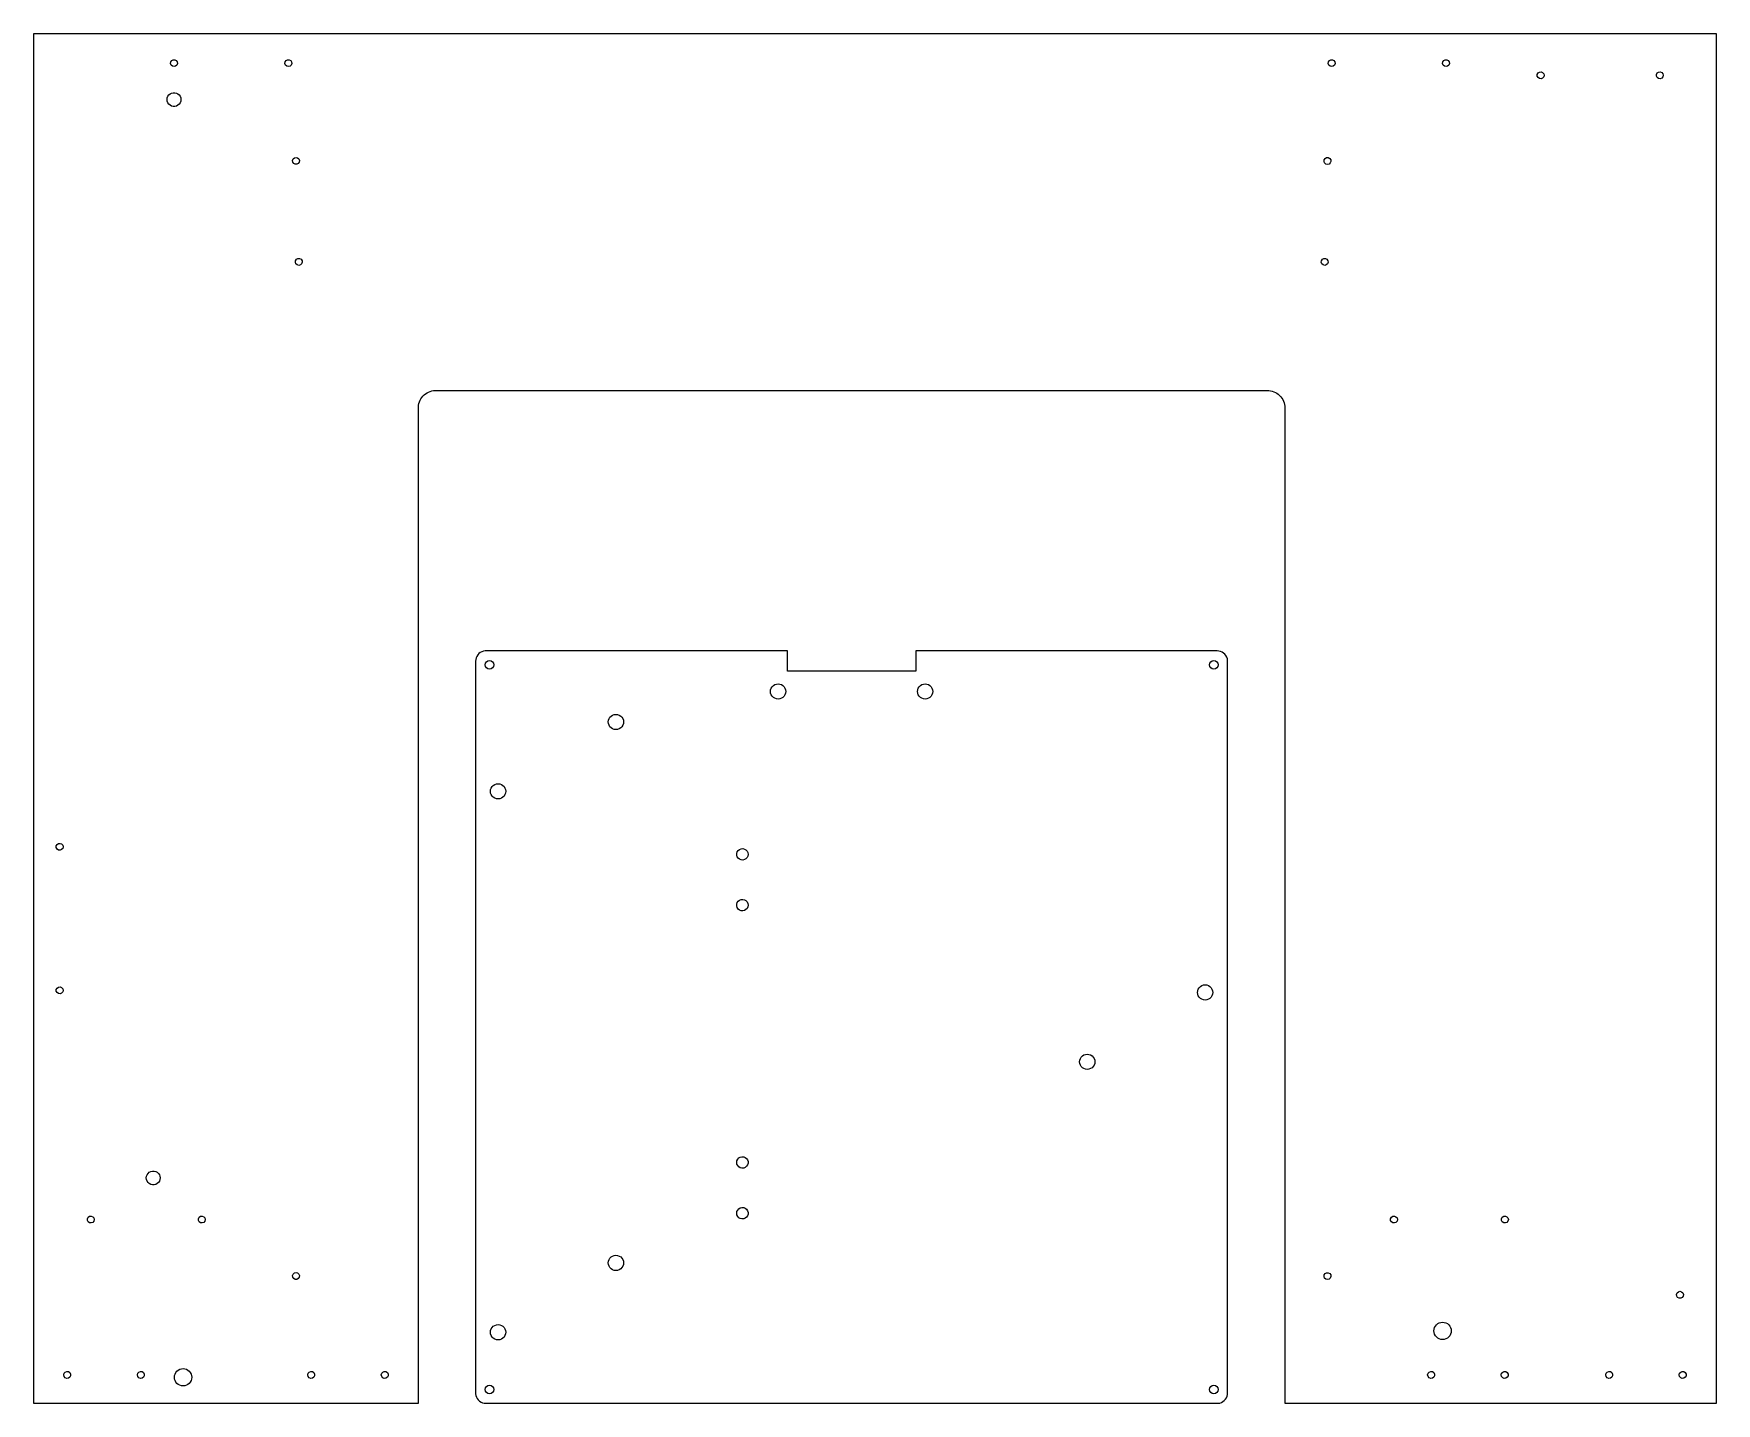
# Model space of a CAD drawing. Header units: metres. Extents: x -243 to 243, y 0 to 395.
import ezdxf

# ---------------------------------------------------------------- set-up
doc = ezdxf.new("R2010")
doc.units = ezdxf.units.M

msp = doc.modelspace()

# ---------------------------------------------------------------- linework, layer by layer
for p, q in [((242.75, 395), (-242.75, 395)), ((-242.75, 395), (-242.75, 0)), ((242.75, 0), (242.75, 395)), ((-203.243, 386.379), (-203.185, 386.855)), ((-203.073, 385.932), (-203.243, 386.379)), ((-203.185, 386.855), (-202.913, 387.249)), ((-202.715, 385.615), (-203.073, 385.932)), ((-202.913, 387.249), (-202.489, 387.471)), ((-202.25, 385.5), (-202.715, 385.615)), ((-202.489, 387.471), (-202.011, 387.471)), ((-201.785, 385.615), (-202.25, 385.5)), ((-202.011, 387.471), (-201.587, 387.249)), ((-201.427, 385.932), (-201.785, 385.615)), ((-201.587, 387.249), (-201.315, 386.855)), ((-201.257, 386.379), (-201.427, 385.932)), ((-201.315, 386.855), (-201.257, 386.379)), ((-170.243, 386.379), (-170.185, 386.855)), ((-170.073, 385.932), (-170.243, 386.379)), ((-170.185, 386.855), (-169.913, 387.249)), ((-169.715, 385.615), (-170.073, 385.932)), ((-169.913, 387.249), (-169.489, 387.471)), ((-169.25, 385.5), (-169.715, 385.615)), ((-169.489, 387.471), (-169.011, 387.471)), ((-168.785, 385.615), (-169.25, 385.5)), ((-169.011, 387.471), (-168.587, 387.249)), ((-168.427, 385.932), (-168.785, 385.615)), ((-168.587, 387.249), (-168.315, 386.855)), ((-168.257, 386.379), (-168.427, 385.932)), ((-168.315, 386.855), (-168.257, 386.379)), ((130.757, 386.379), (130.815, 386.855)), ((130.927, 385.932), (130.757, 386.379)), ((130.815, 386.855), (131.087, 387.249)), ((131.285, 385.615), (130.927, 385.932)), ((131.087, 387.249), (131.511, 387.471)), ((131.75, 385.5), (131.285, 385.615)), ((131.511, 387.471), (131.989, 387.471)), ((132.215, 385.615), (131.75, 385.5)), ((131.989, 387.471), (132.413, 387.249)), ((132.573, 385.932), (132.215, 385.615)), ((132.413, 387.249), (132.685, 386.855)), ((132.743, 386.379), (132.573, 385.932)), ((132.685, 386.855), (132.743, 386.379)), ((163.757, 386.379), (163.815, 386.855)), ((163.927, 385.932), (163.757, 386.379)), ((163.815, 386.855), (164.087, 387.249)), ((164.285, 385.615), (163.927, 385.932)), ((164.087, 387.249), (164.511, 387.471)), ((164.75, 385.5), (164.285, 385.615)), ((164.511, 387.471), (164.989, 387.471)), ((165.215, 385.615), (164.75, 385.5)), ((164.989, 387.471), (165.413, 387.249)), ((165.573, 385.932), (165.215, 385.615)), ((165.413, 387.249), (165.685, 386.855)), ((165.743, 386.379), (165.573, 385.932)), ((165.685, 386.855), (165.743, 386.379)), ((191.079, 383.239), (191.301, 383.663)), ((191.301, 383.663), (191.695, 383.935)), ((191.695, 383.935), (192.171, 383.993)), ((192.171, 383.993), (192.618, 383.823)), ((192.618, 383.823), (192.935, 383.465)), ((225.479, 383.239), (225.701, 383.663)), ((225.701, 383.663), (226.095, 383.935)), ((226.095, 383.935), (226.571, 383.993)), ((226.571, 383.993), (227.018, 383.823)), ((227.018, 383.823), (227.335, 383.465)), ((191.079, 382.761), (191.079, 383.239)), ((191.301, 382.337), (191.079, 382.761)), ((191.695, 382.065), (191.301, 382.337)), ((192.171, 382.007), (191.695, 382.065)), ((192.618, 382.177), (192.171, 382.007)), ((192.935, 382.535), (192.618, 382.177)), ((192.935, 383.465), (193.05, 383)), ((193.05, 383), (192.935, 382.535)), ((225.479, 382.761), (225.479, 383.239)), ((225.701, 382.337), (225.479, 382.761)), ((226.095, 382.065), (225.701, 382.337)), ((226.571, 382.007), (226.095, 382.065)), ((227.018, 382.177), (226.571, 382.007)), ((227.335, 382.535), (227.018, 382.177)), ((227.335, 383.465), (227.45, 383)), ((227.45, 383), (227.335, 382.535)), ((-204.25, 376), (-204.192, 376.479)), ((-204.192, 375.521), (-204.25, 376)), ((-204.192, 376.479), (-204.021, 376.929)), ((-204.021, 375.071), (-204.192, 375.521)), ((-204.021, 376.929), (-203.747, 377.326)), ((-203.747, 374.674), (-204.021, 375.071)), ((-203.747, 377.326), (-203.386, 377.646)), ((-203.386, 374.354), (-203.747, 374.674)), ((-203.386, 377.646), (-202.959, 377.87)), ((-202.959, 374.13), (-203.386, 374.354)), ((-202.959, 377.87), (-202.491, 377.985)), ((-202.491, 374.015), (-202.959, 374.13)), ((-202.491, 377.985), (-202.009, 377.985)), ((-202.009, 374.015), (-202.491, 374.015)), ((-202.009, 377.985), (-201.541, 377.87)), ((-201.541, 374.13), (-202.009, 374.015)), ((-201.541, 377.87), (-201.114, 377.646)), ((-201.114, 374.354), (-201.541, 374.13)), ((-201.114, 377.646), (-200.753, 377.326)), ((-200.753, 374.674), (-201.114, 374.354)), ((-200.753, 377.326), (-200.479, 376.929)), ((-200.479, 375.071), (-200.753, 374.674)), ((-200.479, 376.929), (-200.308, 376.479)), ((-200.308, 375.521), (-200.479, 375.071)), ((-200.308, 376.479), (-200.25, 376)), ((-200.25, 376), (-200.308, 375.521)), ((-167.515, 359.175), (-167.05, 359.29)), ((-167.05, 359.29), (-166.585, 359.175)), ((-168.043, 358.411), (-167.873, 358.858)), ((-167.985, 357.935), (-168.043, 358.411)), ((-167.713, 357.541), (-167.985, 357.935)), ((-167.873, 358.858), (-167.515, 359.175)), ((-167.289, 357.319), (-167.713, 357.541)), ((-166.811, 357.319), (-167.289, 357.319)), ((-166.387, 357.541), (-166.811, 357.319)), ((-166.585, 359.175), (-166.227, 358.858)), ((-166.115, 357.935), (-166.387, 357.541)), ((-166.227, 358.858), (-166.057, 358.411)), ((-166.057, 358.411), (-166.115, 357.935)), ((129.557, 358.169), (129.615, 358.645)), ((129.727, 357.722), (129.557, 358.169)), ((129.615, 358.645), (129.887, 359.038)), ((130.085, 357.405), (129.727, 357.722)), ((129.887, 359.038), (130.311, 359.261)), ((130.55, 357.29), (130.085, 357.405)), ((130.311, 359.261), (130.789, 359.261)), ((131.015, 357.405), (130.55, 357.29)), ((130.789, 359.261), (131.213, 359.038)), ((131.373, 357.722), (131.015, 357.405)), ((131.213, 359.038), (131.485, 358.645)), ((131.543, 358.169), (131.373, 357.722)), ((131.485, 358.645), (131.543, 358.169)), ((-166.913, 329.928), (-166.489, 330.151)), ((-166.489, 330.151), (-166.011, 330.151)), ((-166.011, 330.151), (-165.587, 329.928)), ((129.087, 329.928), (129.511, 330.151)), ((129.511, 330.151), (129.989, 330.151)), ((129.989, 330.151), (130.413, 329.928)), ((-167.243, 329.059), (-167.185, 329.535)), ((-167.073, 328.612), (-167.243, 329.059)), ((-167.185, 329.535), (-166.913, 329.928)), ((-166.715, 328.295), (-167.073, 328.612)), ((-166.25, 328.18), (-166.715, 328.295)), ((-165.785, 328.295), (-166.25, 328.18)), ((-165.427, 328.612), (-165.785, 328.295)), ((-165.587, 329.928), (-165.315, 329.535)), ((-165.257, 329.059), (-165.427, 328.612)), ((-165.315, 329.535), (-165.257, 329.059)), ((128.757, 329.059), (128.815, 329.535)), ((128.927, 328.612), (128.757, 329.059)), ((128.815, 329.535), (129.087, 329.928)), ((129.285, 328.295), (128.927, 328.612)), ((129.75, 328.18), (129.285, 328.295)), ((130.215, 328.295), (129.75, 328.18)), ((130.573, 328.612), (130.215, 328.295)), ((130.413, 329.928), (130.685, 329.535)), ((130.743, 329.059), (130.573, 328.612)), ((130.685, 329.535), (130.743, 329.059)), ((-129.669, 291.16), (-129.25, 291.43)), ((-129.25, 291.43), (-128.806, 291.658)), ((-128.806, 291.658), (-128.342, 291.84)), ((-128.342, 291.84), (-127.863, 291.975)), ((-127.863, 291.975), (-127.372, 292.061)), ((-127.372, 292.061), (-126.875, 292.098)), ((-126.875, 292.098), (-126.75, 292.1)), ((-126.75, 292.1), (113.25, 292.1)), ((113.25, 292.1), (113.624, 292.086)), ((113.624, 292.086), (114.118, 292.024)), ((114.118, 292.024), (114.604, 291.913)), ((114.604, 291.913), (115.077, 291.754)), ((115.077, 291.754), (115.531, 291.549)), ((115.531, 291.549), (115.963, 291.3)), ((115.963, 291.3), (116.367, 291.009)), ((-131.75, 287.1), (-131.744, 287.349)), ((-131.75, 0), (-131.75, 287.1)), ((-131.744, 287.349), (-131.694, 287.845)), ((-131.694, 287.845), (-131.595, 288.334)), ((-131.595, 288.334), (-131.448, 288.81)), ((-131.448, 288.81), (-131.255, 289.269)), ((-131.255, 289.269), (-131.016, 289.707)), ((-131.016, 289.707), (-130.736, 290.119)), ((-130.736, 290.119), (-130.415, 290.501)), ((-130.415, 290.501), (-130.058, 290.849)), ((-130.058, 290.849), (-129.669, 291.16)), ((116.367, 291.009), (116.741, 290.679)), ((116.741, 290.679), (117.08, 290.314)), ((117.08, 290.314), (117.381, 289.917)), ((117.381, 289.917), (117.641, 289.491)), ((117.641, 289.491), (117.857, 289.042)), ((117.857, 289.042), (118.028, 288.574)), ((118.028, 288.574), (118.151, 288.091)), ((118.151, 288.091), (118.225, 287.598)), ((118.225, 287.598), (118.25, 287.1)), ((118.25, 287.1), (118.25, 0)), ((-115.209, 214.494), (-115.25, 214)), ((-115.25, 214), (-115.24, 2.75226)), ((-115.087, 214.974), (-115.209, 214.494)), ((-114.888, 215.428), (-115.087, 214.974)), ((-114.617, 215.843), (-114.888, 215.428)), ((-114.282, 216.207), (-114.617, 215.843)), ((-113.891, 216.511), (-114.282, 216.207)), ((-113.455, 216.747), (-113.891, 216.511)), ((-112.986, 216.908), (-113.455, 216.747)), ((-112.498, 216.99), (-112.986, 216.908)), ((-25.26, 216.994), (-112.498, 216.99)), ((-112.405, 213.478), (-112.134, 213.884)), ((-112.134, 213.884), (-111.728, 214.155)), ((-111.728, 214.155), (-111.25, 214.25)), ((-111.25, 214.25), (-110.772, 214.155)), ((-110.772, 214.155), (-110.366, 213.884)), ((-110.366, 213.884), (-110.095, 213.478)), ((-25.26, 211.15), (-25.26, 216.994)), ((98.75, 217), (11.76, 216.996)), ((11.76, 216.996), (11.76, 211.15)), ((96.5951, 213.478), (96.8661, 213.884)), ((96.8661, 213.884), (97.2716, 214.155)), ((97.2716, 214.155), (97.75, 214.25)), ((97.75, 214.25), (98.2283, 214.155)), ((98.2283, 214.155), (98.6339, 213.884)), ((98.6339, 213.884), (98.9048, 213.478)), ((99.2438, 216.959), (98.75, 217)), ((99.7241, 216.837), (99.2438, 216.959)), ((100.178, 216.638), (99.7241, 216.837)), ((100.593, 216.367), (100.178, 216.638)), ((100.957, 216.032), (100.593, 216.367)), ((101.261, 215.641), (100.957, 216.032)), ((101.497, 215.205), (101.261, 215.641)), ((101.658, 214.736), (101.497, 215.205)), ((101.74, 214.248), (101.658, 214.736)), ((101.75, 3), (101.74, 214.248)), ((-112.5, 213), (-112.405, 213.478)), ((-112.405, 212.522), (-112.5, 213)), ((-112.134, 212.116), (-112.405, 212.522)), ((-111.728, 211.845), (-112.134, 212.116)), ((-111.25, 211.75), (-111.728, 211.845)), ((-110.772, 211.845), (-111.25, 211.75)), ((-110.366, 212.116), (-110.772, 211.845)), ((-110.095, 212.522), (-110.366, 212.116)), ((-110.095, 213.478), (-110, 213)), ((-110, 213), (-110.095, 212.522)), ((11.76, 211.15), (-25.26, 211.15)), ((96.5, 213), (96.5951, 213.478)), ((96.5951, 212.522), (96.5, 213)), ((96.8661, 212.116), (96.5951, 212.522)), ((97.2716, 211.845), (96.8661, 212.116)), ((97.75, 211.75), (97.2716, 211.845)), ((98.2283, 211.845), (97.75, 211.75)), ((98.6339, 212.116), (98.2283, 211.845)), ((98.9048, 212.522), (98.6339, 212.116)), ((98.9048, 213.478), (99, 213)), ((99, 213), (98.9048, 212.522)), ((-30.16, 205.3), (-30.1048, 205.79)), ((-30.1048, 204.81), (-30.16, 205.3)), ((-30.1048, 205.79), (-29.9421, 206.255)), ((-29.9421, 204.345), (-30.1048, 204.81)), ((-29.9421, 206.255), (-29.68, 206.672)), ((-29.68, 203.928), (-29.9421, 204.345)), ((-29.68, 206.672), (-29.3317, 207.02)), ((-29.3317, 203.58), (-29.68, 203.928)), ((-29.3317, 207.02), (-28.9145, 207.282)), ((-28.9145, 207.282), (-28.4495, 207.445)), ((-28.4495, 207.445), (-27.96, 207.5)), ((-27.96, 207.5), (-27.4704, 207.445)), ((-27.4704, 207.445), (-27.0054, 207.282)), ((-27.0054, 207.282), (-26.5883, 207.02)), ((-26.5883, 207.02), (-26.24, 206.672)), ((-26.24, 203.928), (-26.5883, 203.58)), ((-26.24, 206.672), (-25.9779, 206.255)), ((-25.9779, 204.345), (-26.24, 203.928)), ((-25.9779, 206.255), (-25.8152, 205.79)), ((-25.8152, 204.81), (-25.9779, 204.345)), ((-25.8152, 205.79), (-25.76, 205.3)), ((-25.76, 205.3), (-25.8152, 204.81)), ((12.26, 205.3), (12.3152, 205.79)), ((12.3152, 204.81), (12.26, 205.3)), ((12.3152, 205.79), (12.4779, 206.255)), ((12.4779, 204.345), (12.3152, 204.81)), ((12.4779, 206.255), (12.74, 206.672)), ((12.74, 203.928), (12.4779, 204.345)), ((12.74, 206.672), (13.0883, 207.02)), ((13.0883, 203.58), (12.74, 203.928)), ((13.0883, 207.02), (13.5054, 207.282)), ((13.5054, 207.282), (13.9704, 207.445)), ((13.9704, 207.445), (14.46, 207.5)), ((14.46, 207.5), (14.9495, 207.445)), ((14.9495, 207.445), (15.4145, 207.282)), ((15.4145, 207.282), (15.8317, 207.02)), ((15.8317, 207.02), (16.18, 206.672)), ((16.18, 203.928), (15.8317, 203.58)), ((16.18, 206.672), (16.4421, 206.255)), ((16.4421, 204.345), (16.18, 203.928)), ((16.4421, 206.255), (16.6048, 205.79)), ((16.6048, 204.81), (16.4421, 204.345)), ((16.6048, 205.79), (16.66, 205.3)), ((16.66, 205.3), (16.6048, 204.81)), ((-28.9145, 203.318), (-29.3317, 203.58)), ((-28.4495, 203.155), (-28.9145, 203.318)), ((-27.96, 203.1), (-28.4495, 203.155)), ((-27.4704, 203.155), (-27.96, 203.1)), ((-27.0054, 203.318), (-27.4704, 203.155)), ((-26.5883, 203.58), (-27.0054, 203.318)), ((13.5054, 203.318), (13.0883, 203.58)), ((13.9704, 203.155), (13.5054, 203.318)), ((14.46, 203.1), (13.9704, 203.155)), ((14.9495, 203.155), (14.46, 203.1)), ((15.4145, 203.318), (14.9495, 203.155)), ((15.8317, 203.58), (15.4145, 203.318)), ((-76.95, 196.5), (-76.8948, 196.99)), ((-76.8948, 196.01), (-76.95, 196.5)), ((-76.8948, 196.99), (-76.7321, 197.455)), ((-76.7321, 195.545), (-76.8948, 196.01)), ((-76.7321, 197.455), (-76.47, 197.872)), ((-76.47, 195.128), (-76.7321, 195.545)), ((-76.47, 197.872), (-76.1217, 198.22)), ((-76.1217, 194.78), (-76.47, 195.128)), ((-76.1217, 198.22), (-75.7045, 198.482)), ((-75.7045, 194.518), (-76.1217, 194.78)), ((-75.7045, 198.482), (-75.2395, 198.645)), ((-75.2395, 194.355), (-75.7045, 194.518)), ((-75.2395, 198.645), (-74.75, 198.7)), ((-74.75, 194.3), (-75.2395, 194.355)), ((-74.75, 198.7), (-74.2605, 198.645)), ((-74.2605, 194.355), (-74.75, 194.3)), ((-74.2605, 198.645), (-73.7955, 198.482)), ((-73.7955, 194.518), (-74.2605, 194.355)), ((-73.7955, 198.482), (-73.3783, 198.22)), ((-73.3783, 194.78), (-73.7955, 194.518)), ((-73.3783, 198.22), (-73.03, 197.872)), ((-73.03, 195.128), (-73.3783, 194.78)), ((-73.03, 197.872), (-72.7679, 197.455)), ((-72.7679, 195.545), (-73.03, 195.128)), ((-72.7679, 197.455), (-72.6051, 196.99)), ((-72.6051, 196.01), (-72.7679, 195.545)), ((-72.6051, 196.99), (-72.55, 196.5)), ((-72.55, 196.5), (-72.6051, 196.01)), ((-110.95, 176.5), (-110.895, 176.99)), ((-110.895, 176.01), (-110.95, 176.5)), ((-110.895, 176.99), (-110.732, 177.455)), ((-110.732, 175.545), (-110.895, 176.01)), ((-110.732, 177.455), (-110.47, 177.872)), ((-110.47, 175.128), (-110.732, 175.545)), ((-110.47, 177.872), (-110.122, 178.22)), ((-110.122, 174.78), (-110.47, 175.128)), ((-110.122, 178.22), (-109.705, 178.482)), ((-109.705, 174.518), (-110.122, 174.78)), ((-109.705, 178.482), (-109.24, 178.645)), ((-109.24, 178.645), (-108.75, 178.7)), ((-108.75, 178.7), (-108.26, 178.645)), ((-108.26, 178.645), (-107.795, 178.482)), ((-107.795, 178.482), (-107.378, 178.22)), ((-107.378, 174.78), (-107.795, 174.518)), ((-107.378, 178.22), (-107.03, 177.872)), ((-107.03, 175.128), (-107.378, 174.78)), ((-107.03, 177.872), (-106.768, 177.455)), ((-106.768, 175.545), (-107.03, 175.128)), ((-106.768, 177.455), (-106.605, 176.99)), ((-106.605, 176.01), (-106.768, 175.545)), ((-106.605, 176.99), (-106.55, 176.5)), ((-106.55, 176.5), (-106.605, 176.01)), ((-109.24, 174.355), (-109.705, 174.518)), ((-108.75, 174.3), (-109.24, 174.355)), ((-108.26, 174.355), (-108.75, 174.3)), ((-107.795, 174.518), (-108.26, 174.355)), ((-236.221, 160.739), (-235.999, 161.163)), ((-236.221, 160.261), (-236.221, 160.739)), ((-235.999, 159.837), (-236.221, 160.261)), ((-235.999, 161.163), (-235.605, 161.435)), ((-235.605, 161.435), (-235.129, 161.493)), ((-235.129, 161.493), (-234.682, 161.323)), ((-234.682, 161.323), (-234.365, 160.965)), ((-234.365, 160.965), (-234.25, 160.5)), ((-234.25, 160.5), (-234.365, 160.035)), ((-235.605, 159.565), (-235.999, 159.837)), ((-235.129, 159.507), (-235.605, 159.565)), ((-234.682, 159.677), (-235.129, 159.507)), ((-234.365, 160.035), (-234.682, 159.677)), ((-39.8916, 158.57), (-39.7466, 159.04)), ((-39.8916, 158.079), (-39.8916, 158.57)), ((-39.7466, 157.609), (-39.8916, 158.079)), ((-39.7466, 159.04), (-39.4695, 159.447)), ((-39.4695, 157.202), (-39.7466, 157.609)), ((-39.4695, 159.447), (-39.085, 159.754)), ((-39.085, 156.896), (-39.4695, 157.202)), ((-39.085, 159.754), (-38.6272, 159.933)), ((-38.6272, 156.716), (-39.085, 156.896)), ((-38.6272, 159.933), (-38.1367, 159.97)), ((-38.1367, 156.679), (-38.6272, 156.716)), ((-38.1367, 159.97), (-37.6572, 159.861)), ((-37.6572, 156.789), (-38.1367, 156.679)), ((-37.6572, 159.861), (-37.2312, 159.615)), ((-37.2312, 157.035), (-37.6572, 156.789)), ((-37.2312, 159.615), (-36.8967, 159.254)), ((-36.8967, 157.395), (-37.2312, 157.035)), ((-36.8967, 159.254), (-36.6833, 158.811)), ((-36.6833, 157.838), (-36.8967, 157.395)), ((-36.6833, 158.811), (-36.61, 158.325)), ((-36.61, 158.325), (-36.6833, 157.838)), ((-39.8916, 143.921), (-39.7466, 144.391)), ((-39.8916, 143.429), (-39.8916, 143.921)), ((-39.7466, 142.96), (-39.8916, 143.429)), ((-39.7466, 144.391), (-39.4695, 144.798)), ((-39.4695, 142.553), (-39.7466, 142.96)), ((-39.4695, 144.798), (-39.085, 145.104)), ((-39.085, 142.246), (-39.4695, 142.553)), ((-39.085, 145.104), (-38.6272, 145.284)), ((-38.6272, 142.067), (-39.085, 142.246)), ((-38.6272, 145.284), (-38.1367, 145.321)), ((-38.1367, 142.03), (-38.6272, 142.067)), ((-38.1367, 145.321), (-37.6572, 145.211)), ((-37.6572, 142.139), (-38.1367, 142.03)), ((-37.6572, 145.211), (-37.2312, 144.965)), ((-37.2312, 142.385), (-37.6572, 142.139)), ((-37.2312, 144.965), (-36.8967, 144.605)), ((-36.8967, 142.746), (-37.2312, 142.385)), ((-36.8967, 144.605), (-36.6833, 144.162)), ((-36.6833, 143.189), (-36.8967, 142.746)), ((-36.6833, 144.162), (-36.61, 143.675)), ((-36.61, 143.675), (-36.6833, 143.189)), ((-236.221, 119.339), (-235.999, 119.763)), ((-236.221, 118.861), (-236.221, 119.339)), ((-235.999, 118.437), (-236.221, 118.861)), ((-235.999, 119.763), (-235.605, 120.035)), ((-235.605, 118.165), (-235.999, 118.437)), ((-235.605, 120.035), (-235.129, 120.093)), ((-235.129, 118.107), (-235.605, 118.165)), ((-235.129, 120.093), (-234.682, 119.923)), ((-234.682, 118.277), (-235.129, 118.107)), ((-234.682, 119.923), (-234.365, 119.565)), ((-234.365, 118.635), (-234.682, 118.277)), ((-234.365, 119.565), (-234.25, 119.1)), ((-234.25, 119.1), (-234.365, 118.635)), ((93.05, 118.5), (93.1051, 118.99)), ((93.1051, 118.01), (93.05, 118.5)), ((93.1051, 118.99), (93.2679, 119.455)), ((93.2679, 117.545), (93.1051, 118.01)), ((93.2679, 119.455), (93.53, 119.872)), ((93.53, 117.128), (93.2679, 117.545)), ((93.53, 119.872), (93.8783, 120.22)), ((93.8783, 116.78), (93.53, 117.128)), ((93.8783, 120.22), (94.2954, 120.482)), ((94.2954, 116.518), (93.8783, 116.78)), ((94.2954, 120.482), (94.7605, 120.645)), ((94.7605, 120.645), (95.25, 120.7)), ((95.25, 120.7), (95.7395, 120.645)), ((95.7395, 120.645), (96.2045, 120.482)), ((96.2045, 120.482), (96.6217, 120.22)), ((96.6217, 116.78), (96.2045, 116.518)), ((96.6217, 120.22), (96.97, 119.872)), ((96.97, 117.128), (96.6217, 116.78)), ((96.97, 119.872), (97.2321, 119.455)), ((97.2321, 117.545), (96.97, 117.128)), ((97.2321, 119.455), (97.3948, 118.99)), ((97.3948, 118.01), (97.2321, 117.545)), ((97.3948, 118.99), (97.45, 118.5)), ((97.45, 118.5), (97.3948, 118.01)), ((94.7605, 116.355), (94.2954, 116.518)), ((95.25, 116.3), (94.7605, 116.355)), ((95.7395, 116.355), (95.25, 116.3)), ((96.2045, 116.518), (95.7395, 116.355)), ((59.05, 98.5), (59.1051, 98.9895)), ((59.1051, 98.0105), (59.05, 98.5)), ((59.1051, 98.9895), (59.2679, 99.4545)), ((59.2679, 97.5455), (59.1051, 98.0105)), ((59.2679, 99.4545), (59.53, 99.8717)), ((59.53, 97.1283), (59.2679, 97.5455)), ((59.53, 99.8717), (59.8783, 100.22)), ((59.8783, 96.78), (59.53, 97.1283)), ((59.8783, 100.22), (60.2955, 100.482)), ((60.2955, 100.482), (60.7605, 100.645)), ((60.7605, 100.645), (61.25, 100.7)), ((61.25, 100.7), (61.7395, 100.645)), ((61.7395, 100.645), (62.2045, 100.482)), ((62.2045, 100.482), (62.6217, 100.22)), ((62.6217, 100.22), (62.97, 99.8717)), ((62.97, 97.1283), (62.6217, 96.78)), ((62.97, 99.8717), (63.2321, 99.4545)), ((63.2321, 97.5455), (62.97, 97.1283)), ((63.2321, 99.4545), (63.3948, 98.9895)), ((63.3948, 98.0105), (63.2321, 97.5455)), ((63.3948, 98.9895), (63.45, 98.5)), ((63.45, 98.5), (63.3948, 98.0105)), ((60.2955, 96.5179), (59.8783, 96.78)), ((60.7605, 96.3551), (60.2955, 96.5179)), ((61.25, 96.3), (60.7605, 96.3551)), ((61.7395, 96.3551), (61.25, 96.3)), ((62.2045, 96.5179), (61.7395, 96.3551)), ((62.6217, 96.78), (62.2045, 96.5179)), ((-39.91, 69.4746), (-39.8367, 69.9609)), ((-39.8367, 68.9882), (-39.91, 69.4746)), ((-39.8367, 69.9609), (-39.6233, 70.4041)), ((-39.6233, 68.5451), (-39.8367, 68.9882)), ((-39.6233, 70.4041), (-39.2888, 70.7646)), ((-39.2888, 68.1846), (-39.6233, 68.5451)), ((-39.2888, 70.7646), (-38.8628, 71.0105)), ((-38.8628, 67.9386), (-39.2888, 68.1846)), ((-38.8628, 71.0105), (-38.3833, 71.12)), ((-38.3833, 71.12), (-37.8928, 71.0832)), ((-37.8928, 71.0832), (-37.435, 70.9035)), ((-37.435, 68.0456), (-37.8928, 67.8659)), ((-37.435, 70.9035), (-37.0505, 70.5969)), ((-37.0505, 68.3523), (-37.435, 68.0456)), ((-37.0505, 70.5969), (-36.7734, 70.1905)), ((-36.7734, 68.7587), (-37.0505, 68.3523)), ((-36.7734, 70.1905), (-36.6284, 69.7205)), ((-36.6284, 69.2287), (-36.7734, 68.7587)), ((-36.6284, 69.7205), (-36.6284, 69.2287)), ((-210.25, 65), (-210.192, 65.4786)), ((-210.192, 64.5214), (-210.25, 65)), ((-210.192, 65.4786), (-210.021, 65.9294)), ((-210.021, 64.0705), (-210.192, 64.5214)), ((-210.021, 65.9294), (-209.747, 66.3262)), ((-209.747, 63.6738), (-210.021, 64.0705)), ((-209.747, 66.3262), (-209.386, 66.646)), ((-209.386, 63.354), (-209.747, 63.6738)), ((-209.386, 66.646), (-208.959, 66.87)), ((-208.959, 63.13), (-209.386, 63.354)), ((-208.959, 66.87), (-208.491, 66.9854)), ((-208.491, 63.0146), (-208.959, 63.13)), ((-208.491, 66.9854), (-208.009, 66.9854)), ((-208.009, 66.9854), (-207.541, 66.87)), ((-207.541, 63.13), (-208.009, 63.0146)), ((-207.541, 66.87), (-207.114, 66.646)), ((-207.114, 63.354), (-207.541, 63.13)), ((-207.114, 66.646), (-206.753, 66.3262)), ((-206.753, 63.6738), (-207.114, 63.354)), ((-206.753, 66.3262), (-206.479, 65.9294)), ((-206.479, 64.0705), (-206.753, 63.6738)), ((-206.479, 65.9294), (-206.308, 65.4786)), ((-206.308, 64.5214), (-206.479, 64.0705)), ((-206.308, 65.4786), (-206.25, 65)), ((-206.25, 65), (-206.308, 64.5214)), ((-38.3833, 67.8292), (-38.8628, 67.9386)), ((-37.8928, 67.8659), (-38.3833, 67.8292)), ((-208.009, 63.0146), (-208.491, 63.0146)), ((-227.221, 53.2393), (-226.999, 53.6631)), ((-226.999, 53.6631), (-226.605, 53.935)), ((-226.605, 53.935), (-226.129, 53.9927)), ((-226.129, 53.9927), (-225.682, 53.823)), ((-225.682, 53.823), (-225.365, 53.4647)), ((-225.365, 53.4647), (-225.25, 53)), ((-195.221, 53.2393), (-194.999, 53.6631)), ((-194.999, 53.6631), (-194.605, 53.935)), ((-194.605, 53.935), (-194.129, 53.9927)), ((-194.129, 53.9927), (-193.682, 53.823)), ((-193.682, 53.823), (-193.365, 53.4647)), ((-193.365, 53.4647), (-193.25, 53)), ((-39.91, 54.8254), (-39.8367, 55.3118)), ((-39.8367, 54.3391), (-39.91, 54.8254)), ((-39.8367, 55.3118), (-39.6233, 55.7549)), ((-39.6233, 53.8959), (-39.8367, 54.3391)), ((-39.6233, 55.7549), (-39.2888, 56.1154)), ((-39.2888, 53.5354), (-39.6233, 53.8959)), ((-39.2888, 56.1154), (-38.8628, 56.3614)), ((-38.8628, 53.2895), (-39.2888, 53.5354)), ((-38.8628, 56.3614), (-38.3833, 56.4708)), ((-38.3833, 56.4708), (-37.8928, 56.434)), ((-37.8928, 56.434), (-37.435, 56.2543)), ((-37.435, 56.2543), (-37.0505, 55.9477)), ((-37.0505, 53.7031), (-37.435, 53.3965)), ((-37.0505, 55.9477), (-36.7734, 55.5413)), ((-36.7734, 54.1095), (-37.0505, 53.7031)), ((-36.7734, 55.5413), (-36.6284, 55.0713)), ((-36.6284, 54.5795), (-36.7734, 54.1095)), ((-36.6284, 55.0713), (-36.6284, 54.5795)), ((148.779, 53.2393), (149.001, 53.6631)), ((149.001, 53.6631), (149.395, 53.935)), ((149.395, 53.935), (149.871, 53.9927)), ((149.871, 53.9927), (150.318, 53.823)), ((150.318, 53.823), (150.635, 53.4647)), ((150.635, 53.4647), (150.75, 53)), ((180.779, 53.2393), (181.001, 53.6631)), ((181.001, 53.6631), (181.395, 53.935)), ((181.395, 53.935), (181.871, 53.9927)), ((181.871, 53.9927), (182.318, 53.823)), ((182.318, 53.823), (182.635, 53.4647)), ((182.635, 53.4647), (182.75, 53)), ((-227.221, 52.7607), (-227.221, 53.2393)), ((-226.999, 52.3369), (-227.221, 52.7607)), ((-226.605, 52.065), (-226.999, 52.3369)), ((-226.129, 52.0073), (-226.605, 52.065)), ((-225.682, 52.177), (-226.129, 52.0073)), ((-225.365, 52.5353), (-225.682, 52.177)), ((-225.25, 53), (-225.365, 52.5353)), ((-195.221, 52.7607), (-195.221, 53.2393)), ((-194.999, 52.3369), (-195.221, 52.7607)), ((-194.605, 52.065), (-194.999, 52.3369)), ((-194.129, 52.0073), (-194.605, 52.065)), ((-193.682, 52.177), (-194.129, 52.0073)), ((-193.365, 52.5353), (-193.682, 52.177)), ((-193.25, 53), (-193.365, 52.5353)), ((-38.3833, 53.18), (-38.8628, 53.2895)), ((-37.8928, 53.2168), (-38.3833, 53.18)), ((-37.435, 53.3965), (-37.8928, 53.2168)), ((148.779, 52.7607), (148.779, 53.2393)), ((149.001, 52.3369), (148.779, 52.7607)), ((149.395, 52.065), (149.001, 52.3369)), ((149.871, 52.0073), (149.395, 52.065)), ((150.318, 52.177), (149.871, 52.0073)), ((150.635, 52.5353), (150.318, 52.177)), ((150.75, 53), (150.635, 52.5353)), ((180.779, 52.7607), (180.779, 53.2393)), ((181.001, 52.3369), (180.779, 52.7607)), ((181.395, 52.065), (181.001, 52.3369)), ((181.871, 52.0073), (181.395, 52.065)), ((182.318, 52.177), (181.871, 52.0073)), ((182.635, 52.5353), (182.318, 52.177)), ((182.75, 53), (182.635, 52.5353)), ((-76.95, 40.5), (-76.8948, 40.9895)), ((-76.8948, 40.0105), (-76.95, 40.5)), ((-76.8948, 40.9895), (-76.7321, 41.4545)), ((-76.7321, 39.5454), (-76.8948, 40.0105)), ((-76.7321, 41.4545), (-76.47, 41.8717)), ((-76.47, 39.1283), (-76.7321, 39.5454)), ((-76.47, 41.8717), (-76.1217, 42.22)), ((-76.1217, 38.78), (-76.47, 39.1283)), ((-76.1217, 42.22), (-75.7045, 42.4821)), ((-75.7045, 42.4821), (-75.2395, 42.6448)), ((-75.2395, 42.6448), (-74.75, 42.7)), ((-74.75, 42.7), (-74.2605, 42.6448)), ((-74.2605, 42.6448), (-73.7955, 42.4821)), ((-73.7955, 42.4821), (-73.3783, 42.22)), ((-73.3783, 42.22), (-73.03, 41.8717)), ((-73.03, 39.1283), (-73.3783, 38.78)), ((-73.03, 41.8717), (-72.7679, 41.4545)), ((-72.7679, 39.5454), (-73.03, 39.1283)), ((-72.7679, 41.4545), (-72.6051, 40.9895)), ((-72.6051, 40.0105), (-72.7679, 39.5454)), ((-72.6051, 40.9895), (-72.55, 40.5)), ((-72.55, 40.5), (-72.6051, 40.0105)), ((-168.043, 36.8305), (-167.873, 37.2781)), ((-167.985, 36.3554), (-168.043, 36.8305)), ((-167.713, 35.9615), (-167.985, 36.3554)), ((-167.873, 37.2781), (-167.515, 37.5954)), ((-167.289, 35.739), (-167.713, 35.9615)), ((-167.515, 37.5954), (-167.05, 37.71)), ((-166.811, 35.739), (-167.289, 35.739)), ((-167.05, 37.71), (-166.585, 37.5954)), ((-166.387, 35.9615), (-166.811, 35.739)), ((-166.585, 37.5954), (-166.227, 37.2781)), ((-166.115, 36.3554), (-166.387, 35.9615)), ((-166.227, 37.2781), (-166.057, 36.8305)), ((-166.057, 36.8305), (-166.115, 36.3554)), ((-75.7045, 38.5179), (-76.1217, 38.78)), ((-75.2395, 38.3551), (-75.7045, 38.5179)), ((-74.75, 38.3), (-75.2395, 38.3551)), ((-74.2605, 38.3551), (-74.75, 38.3)), ((-73.7955, 38.5179), (-74.2605, 38.3551)), ((-73.3783, 38.78), (-73.7955, 38.5179)), ((129.557, 36.5895), (129.615, 37.0646)), ((129.727, 36.1419), (129.557, 36.5895)), ((129.615, 37.0646), (129.887, 37.4585)), ((130.085, 35.8245), (129.727, 36.1419)), ((129.887, 37.4585), (130.311, 37.6809)), ((130.55, 35.71), (130.085, 35.8245)), ((130.311, 37.6809), (130.789, 37.6809)), ((131.015, 35.8245), (130.55, 35.71)), ((130.789, 37.6809), (131.213, 37.4585)), ((131.373, 36.1419), (131.015, 35.8245)), ((131.213, 37.4585), (131.485, 37.0646)), ((131.543, 36.5895), (131.373, 36.1419)), ((131.485, 37.0646), (131.543, 36.5895)), ((231.257, 31.4205), (231.427, 31.8681)), ((231.315, 30.9454), (231.257, 31.4205)), ((231.587, 30.5515), (231.315, 30.9454)), ((231.427, 31.8681), (231.785, 32.1855)), ((232.011, 30.3291), (231.587, 30.5515)), ((231.785, 32.1855), (232.25, 32.3)), ((232.489, 30.3291), (232.011, 30.3291)), ((232.25, 32.3), (232.715, 32.1855)), ((232.913, 30.5515), (232.489, 30.3291)), ((232.715, 32.1855), (233.073, 31.8681)), ((233.185, 30.9454), (232.913, 30.5515)), ((233.073, 31.8681), (233.243, 31.4205)), ((233.243, 31.4205), (233.185, 30.9454)), ((-110.95, 20.5), (-110.895, 20.9895)), ((-110.895, 20.0105), (-110.95, 20.5)), ((-110.895, 20.9895), (-110.732, 21.4545)), ((-110.732, 19.5455), (-110.895, 20.0105)), ((-110.732, 21.4545), (-110.47, 21.8717)), ((-110.47, 19.1283), (-110.732, 19.5455)), ((-110.47, 21.8717), (-110.122, 22.22)), ((-110.122, 22.22), (-109.705, 22.4821)), ((-109.705, 22.4821), (-109.24, 22.6448)), ((-109.24, 22.6448), (-108.75, 22.7)), ((-108.75, 22.7), (-108.26, 22.6448)), ((-108.26, 22.6448), (-107.795, 22.4821)), ((-107.795, 22.4821), (-107.378, 22.22)), ((-107.378, 22.22), (-107.03, 21.8717)), ((-107.03, 21.8717), (-106.768, 21.4545)), ((-106.768, 19.5455), (-107.03, 19.1283)), ((-106.768, 21.4545), (-106.605, 20.9895)), ((-106.605, 20.0105), (-106.768, 19.5455)), ((-106.605, 20.9895), (-106.55, 20.5)), ((-106.55, 20.5), (-106.605, 20.0105)), ((161.25, 20.9), (161.298, 21.3877)), ((161.298, 20.4123), (161.25, 20.9)), ((161.298, 21.3877), (161.44, 21.8567)), ((161.44, 19.9433), (161.298, 20.4123)), ((161.44, 21.8567), (161.671, 22.2889)), ((161.671, 19.5111), (161.44, 19.9433)), ((161.671, 22.2889), (161.982, 22.6678)), ((161.982, 19.1322), (161.671, 19.5111)), ((161.982, 22.6678), (162.361, 22.9787)), ((162.361, 22.9787), (162.793, 23.2097)), ((162.793, 23.2097), (163.262, 23.352)), ((163.262, 23.352), (163.75, 23.4)), ((163.75, 23.4), (164.238, 23.352)), ((164.238, 23.352), (164.707, 23.2097)), ((164.707, 23.2097), (165.139, 22.9787)), ((165.139, 22.9787), (165.518, 22.6678)), ((165.518, 22.6678), (165.829, 22.2889)), ((165.829, 19.5111), (165.518, 19.1322)), ((165.829, 22.2889), (166.06, 21.8567)), ((166.06, 19.9433), (165.829, 19.5111)), ((166.06, 21.8567), (166.202, 21.3877)), ((166.202, 20.4123), (166.06, 19.9433)), ((166.202, 21.3877), (166.25, 20.9)), ((166.25, 20.9), (166.202, 20.4123)), ((-110.122, 18.78), (-110.47, 19.1283)), ((-109.705, 18.5179), (-110.122, 18.78)), ((-109.24, 18.3551), (-109.705, 18.5179)), ((-108.75, 18.3), (-109.24, 18.3551)), ((-108.26, 18.3551), (-108.75, 18.3)), ((-107.795, 18.5179), (-108.26, 18.3551)), ((-107.378, 18.78), (-107.795, 18.5179)), ((-107.03, 19.1283), (-107.378, 18.78)), ((162.361, 18.8213), (161.982, 19.1322)), ((162.793, 18.5903), (162.361, 18.8213)), ((163.262, 18.448), (162.793, 18.5903)), ((163.75, 18.4), (163.262, 18.448)), ((164.238, 18.448), (163.75, 18.4)), ((164.707, 18.5903), (164.238, 18.448)), ((165.139, 18.8213), (164.707, 18.5903)), ((165.518, 19.1322), (165.139, 18.8213)), ((-201.019, 9.57866), (-200.587, 9.80969)), ((-200.587, 9.80969), (-200.118, 9.95195)), ((-200.118, 9.95195), (-199.63, 10)), ((-199.63, 10), (-199.142, 9.95195)), ((-199.142, 9.95195), (-198.673, 9.80969)), ((-198.673, 9.80969), (-198.241, 9.57866)), ((-234.05, 8.2), (-233.935, 8.66472)), ((-233.935, 7.73528), (-234.05, 8.2)), ((-233.935, 8.66472), (-233.618, 9.02298)), ((-233.618, 7.37701), (-233.935, 7.73528)), ((-233.618, 9.02298), (-233.171, 9.1927)), ((-233.171, 7.20729), (-233.618, 7.37701)), ((-233.171, 9.1927), (-232.695, 9.13501)), ((-232.695, 7.26497), (-233.171, 7.20729)), ((-232.695, 9.13501), (-232.301, 8.86311)), ((-232.301, 7.53687), (-232.695, 7.26497)), ((-232.301, 8.86311), (-232.079, 8.4393)), ((-232.079, 7.96068), (-232.301, 7.53687)), ((-232.079, 8.4393), (-232.079, 7.96068)), ((-212.83, 8.2), (-212.715, 8.66472)), ((-212.715, 7.73528), (-212.83, 8.2)), ((-212.715, 8.66472), (-212.398, 9.02298)), ((-212.398, 7.37701), (-212.715, 7.73528)), ((-212.398, 9.02298), (-211.951, 9.1927)), ((-211.951, 7.20729), (-212.398, 7.37701)), ((-211.951, 9.1927), (-211.475, 9.13501)), ((-211.475, 7.26497), (-211.951, 7.20729)), ((-211.475, 9.13501), (-211.081, 8.86311)), ((-211.081, 7.53687), (-211.475, 7.26497)), ((-211.081, 8.86311), (-210.859, 8.4393)), ((-210.859, 7.96068), (-211.081, 7.53687)), ((-210.859, 8.4393), (-210.859, 7.96068)), ((-202.13, 7.5), (-202.082, 7.98772)), ((-202.082, 7.01227), (-202.13, 7.5)), ((-202.082, 7.98772), (-201.94, 8.4567)), ((-201.94, 6.54329), (-202.082, 7.01227)), ((-201.94, 8.4567), (-201.709, 8.88892)), ((-201.709, 6.11107), (-201.94, 6.54329)), ((-201.709, 8.88892), (-201.398, 9.26776)), ((-201.398, 5.73222), (-201.709, 6.11107)), ((-201.398, 9.26776), (-201.019, 9.57866)), ((-201.019, 5.42133), (-201.398, 5.73222)), ((-200.587, 5.19029), (-201.019, 5.42133)), ((-200.118, 5.04803), (-200.587, 5.19029)), ((-199.63, 5), (-200.118, 5.04803)), ((-199.142, 5.04803), (-199.63, 5)), ((-198.673, 5.19029), (-199.142, 5.04803)), ((-198.241, 5.42133), (-198.673, 5.19029)), ((-198.241, 9.57866), (-197.862, 9.26776)), ((-197.862, 5.73222), (-198.241, 5.42133)), ((-197.862, 9.26776), (-197.551, 8.88892)), ((-197.551, 6.11107), (-197.862, 5.73222)), ((-197.551, 8.88892), (-197.32, 8.4567)), ((-197.32, 6.54329), (-197.551, 6.11107)), ((-197.32, 8.4567), (-197.178, 7.98772)), ((-197.178, 7.01227), (-197.32, 6.54329)), ((-197.178, 7.98772), (-197.13, 7.5)), ((-197.13, 7.5), (-197.178, 7.01227)), ((-163.67, 8.2), (-163.555, 8.66472)), ((-163.555, 7.73528), (-163.67, 8.2)), ((-163.555, 8.66472), (-163.238, 9.02298)), ((-163.238, 7.37701), (-163.555, 7.73528)), ((-163.238, 9.02298), (-162.791, 9.1927)), ((-162.791, 7.20729), (-163.238, 7.37701)), ((-162.791, 9.1927), (-162.315, 9.13501)), ((-162.315, 7.26497), (-162.791, 7.20729)), ((-162.315, 9.13501), (-161.921, 8.86311)), ((-161.921, 7.53687), (-162.315, 7.26497)), ((-161.921, 8.86311), (-161.699, 8.4393)), ((-161.699, 7.96068), (-161.921, 7.53687)), ((-161.699, 8.4393), (-161.699, 7.96068)), ((-142.45, 8.2), (-142.335, 8.66472)), ((-142.335, 7.73528), (-142.45, 8.2)), ((-142.335, 8.66472), (-142.018, 9.02298)), ((-142.018, 7.37701), (-142.335, 7.73528)), ((-142.018, 9.02298), (-141.571, 9.1927)), ((-141.571, 7.20729), (-142.018, 7.37701)), ((-141.571, 9.1927), (-141.095, 9.13501)), ((-141.095, 7.26497), (-141.571, 7.20729)), ((-141.095, 9.13501), (-140.701, 8.86311)), ((-140.701, 7.53687), (-141.095, 7.26497)), ((-140.701, 8.86311), (-140.479, 8.4393)), ((-140.479, 7.96068), (-140.701, 7.53687)), ((-140.479, 8.4393), (-140.479, 7.96068)), ((-112.405, 4.47835), (-112.134, 4.88388)), ((-112.134, 4.88388), (-111.728, 5.15485)), ((-111.728, 5.15485), (-111.25, 5.25)), ((-111.25, 5.25), (-110.772, 5.15485)), ((-110.772, 5.15485), (-110.366, 4.88388)), ((-110.366, 4.88388), (-110.095, 4.47835)), ((96.5951, 4.47835), (96.8661, 4.88388)), ((96.8661, 4.88388), (97.2716, 5.15485)), ((97.2716, 5.15485), (97.75, 5.25)), ((97.75, 5.25), (98.2283, 5.15485)), ((98.2283, 5.15485), (98.6339, 4.88388)), ((98.6339, 4.88388), (98.9048, 4.47835)), ((159.45, 8.2), (159.565, 8.66472)), ((159.565, 7.73528), (159.45, 8.2)), ((159.565, 8.66472), (159.882, 9.02298)), ((159.882, 7.37701), (159.565, 7.73528)), ((159.882, 9.02298), (160.329, 9.1927)), ((160.329, 7.20729), (159.882, 7.37701)), ((160.329, 9.1927), (160.805, 9.13501)), ((160.805, 7.26497), (160.329, 7.20729)), ((160.805, 9.13501), (161.199, 8.86311)), ((161.199, 7.53687), (160.805, 7.26497)), ((161.199, 8.86311), (161.421, 8.4393)), ((161.421, 7.96068), (161.199, 7.53687)), ((161.421, 8.4393), (161.421, 7.96068)), ((180.67, 8.2), (180.785, 8.66472)), ((180.785, 7.73528), (180.67, 8.2)), ((180.785, 8.66472), (181.102, 9.02298)), ((181.102, 7.37701), (180.785, 7.73528)), ((181.102, 9.02298), (181.549, 9.1927)), ((181.549, 7.20729), (181.102, 7.37701)), ((181.549, 9.1927), (182.025, 9.13501)), ((182.025, 7.26497), (181.549, 7.20729)), ((182.025, 9.13501), (182.419, 8.86311)), ((182.419, 7.53687), (182.025, 7.26497)), ((182.419, 8.86311), (182.641, 8.4393)), ((182.641, 7.96068), (182.419, 7.53687)), ((182.641, 8.4393), (182.641, 7.96068)), ((210.83, 8.2), (210.945, 8.66472)), ((210.945, 7.73528), (210.83, 8.2)), ((210.945, 8.66472), (211.262, 9.02298)), ((211.262, 7.37701), (210.945, 7.73528)), ((211.262, 9.02298), (211.709, 9.1927)), ((211.709, 7.20729), (211.262, 7.37701)), ((211.709, 9.1927), (212.185, 9.13501)), ((212.185, 7.26497), (211.709, 7.20729)), ((212.185, 9.13501), (212.579, 8.86311)), ((212.579, 7.53687), (212.185, 7.26497)), ((212.579, 8.86311), (212.801, 8.4393)), ((212.801, 7.96068), (212.579, 7.53687)), ((212.801, 8.4393), (212.801, 7.96068)), ((232.05, 8.2), (232.165, 8.66472)), ((232.165, 7.73528), (232.05, 8.2)), ((232.165, 8.66472), (232.482, 9.02298)), ((232.482, 7.37701), (232.165, 7.73528)), ((232.482, 9.02298), (232.929, 9.1927)), ((232.929, 7.20729), (232.482, 7.37701)), ((232.929, 9.1927), (233.405, 9.13501)), ((233.405, 7.26497), (232.929, 7.20729)), ((233.405, 9.13501), (233.799, 8.86311)), ((233.799, 7.53687), (233.405, 7.26497)), ((233.799, 8.86311), (234.021, 8.4393)), ((234.021, 7.96068), (233.799, 7.53687)), ((234.021, 8.4393), (234.021, 7.96068)), ((-242.75, 0), (-131.75, 0)), ((-115.24, 2.75226), (-115.158, 2.26353)), ((-115.158, 2.26353), (-114.997, 1.79491)), ((-114.997, 1.79491), (-114.761, 1.35915)), ((-114.761, 1.35915), (-114.457, 0.96815)), ((-114.457, 0.96815), (-114.093, 0.63257)), ((-114.093, 0.63257), (-113.678, 0.36157)), ((-113.678, 0.36157), (-113.224, 0.16254)), ((-113.224, 0.16254), (-112.744, 0.04091)), ((-112.744, 0.04091), (-112.25, 0)), ((-112.5, 4), (-112.405, 4.47835)), ((-112.405, 3.52164), (-112.5, 4)), ((-112.134, 3.1161), (-112.405, 3.52164)), ((-112.25, 0), (98.9977, 0.01024)), ((-111.728, 2.84514), (-112.134, 3.1161)), ((-111.25, 2.75), (-111.728, 2.84514)), ((-110.772, 2.84514), (-111.25, 2.75)), ((-110.366, 3.1161), (-110.772, 2.84514)), ((-110.095, 3.52164), (-110.366, 3.1161)), ((-110.095, 4.47835), (-110, 4)), ((-110, 4), (-110.095, 3.52164)), ((96.5, 4), (96.5951, 4.47835)), ((96.5951, 3.52164), (96.5, 4)), ((96.8661, 3.1161), (96.5951, 3.52164)), ((97.2716, 2.84514), (96.8661, 3.1161)), ((97.75, 2.75), (97.2716, 2.84514)), ((98.2283, 2.84514), (97.75, 2.75)), ((98.6339, 3.1161), (98.2283, 2.84514)), ((98.9048, 3.52164), (98.6339, 3.1161)), ((98.9048, 4.47835), (99, 4)), ((99, 4), (98.9048, 3.52164)), ((98.9977, 0.01024), (99.4865, 0.0918)), ((99.4865, 0.0918), (99.9551, 0.25267)), ((99.9551, 0.25267), (100.391, 0.4885)), ((100.391, 0.4885), (100.782, 0.79282)), ((100.782, 0.79282), (101.117, 1.15735)), ((101.117, 1.15735), (101.388, 1.57214)), ((101.388, 1.57214), (101.587, 2.02589)), ((101.587, 2.02589), (101.709, 2.50621)), ((101.709, 2.50621), (101.75, 3)), ((118.25, 0), (242.75, 0))]:
    msp.add_line(p, q)

doc.saveas('drawing.dxf')
